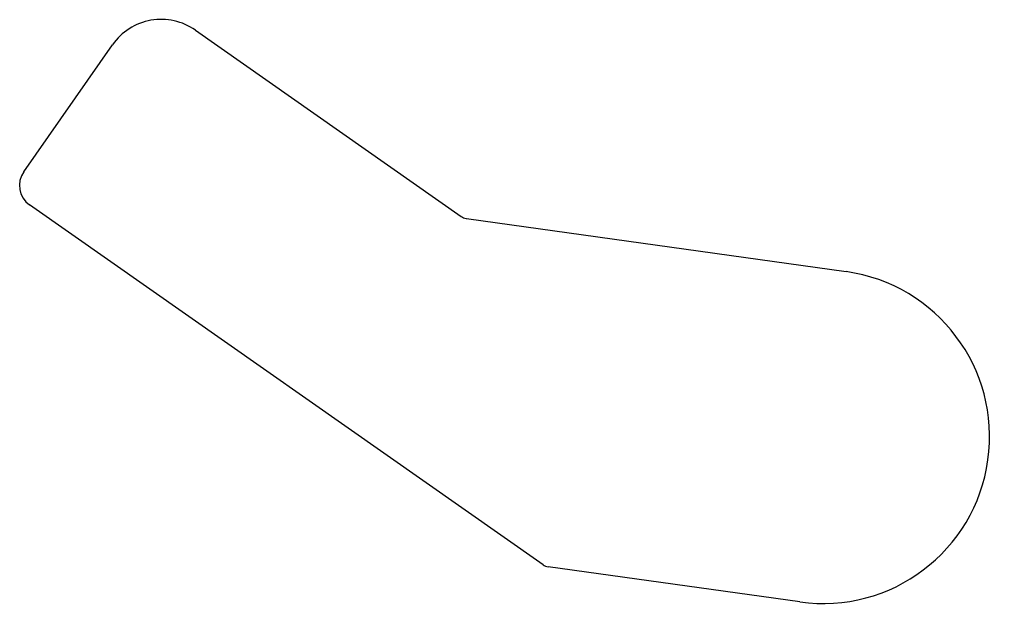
# Model space of a CAD drawing. Extents: x 711.2 to 751.9, y 588.9 to 613.4.
import ezdxf

# ---------------------------------------------------------------- set-up
doc = ezdxf.new("R2010")
doc.units = 0
doc.layers.get('0').update_dxf_attribs({"linetype": 'CONTINUOUS'})

msp = doc.modelspace()

# ---------------------------------------------------------------- linework, layer by layer
for p, q in [((718.575, 612.945), (729.736, 605.129)), ((711.365, 607.006), (715.093, 612.331)), ((733.179, 590.511), (711.61, 605.614)), ((729.954, 605.044), (745.9, 602.811)), ((743.959, 588.946), (733.397, 590.425))]:
    msp.add_line(p, q)
for centre, radius, start, end in [((717.141, 610.897), 2.5, 55, 145), ((712.184, 606.433), 1, 145, 235), ((730.023, 605.539), 0.5, 235, 262.0306), ((744.93, 595.879), 7, 262.0306, 82.0306), ((733.466, 590.92), 0.5, 235, 262.0306)]:
    msp.add_arc(centre, radius, start, end)

doc.saveas('drawing.dxf')
